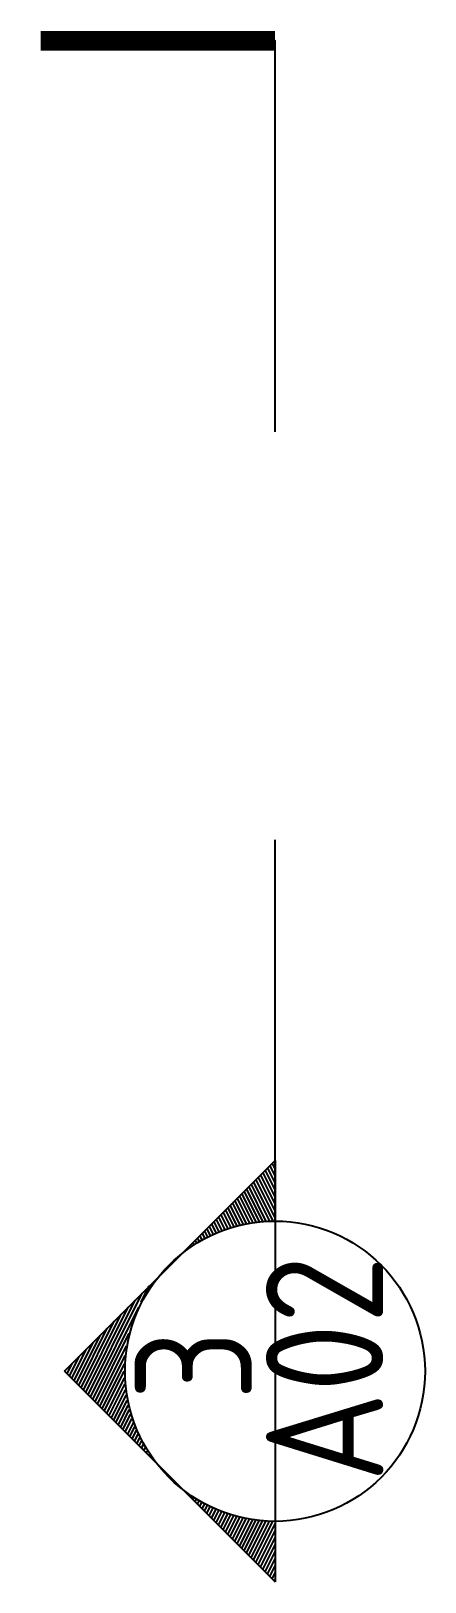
# Model space of a CAD drawing. Header units: millimetres. Extents: x -606 to 403, y -2396 to 1570.
import ezdxf

# ---------------------------------------------------------------- set-up
doc = ezdxf.new("R2010")
doc.units = ezdxf.units.MM
doc.styles.add('国标', font='gbenor.shx', dxfattribs={"bigfont": 'gbcbig.shx'})

msp = doc.modelspace()

# ---------------------------------------------------------------- linework, layer by layer
at = {"color": 4}
for p, q in [((-520.4, -1857.3), (18.6, -1318.3)), ((-7.1, -1344), (18.6, -1395.4)), ((-1.1, -1338), (18.6, -1377.5)), ((4.8, -1332), (18.6, -1359.6)), ((10.8, -1326.1), (18.6, -1341.7)), ((16.8, -1320.1), (18.6, -1323.8)), ((18.6, -1318.3), (18.6, -2396.3)), ((-48.8, -1385.7), (-4.7, -1474)), ((-42.9, -1379.7), (4, -1473.6)), ((-36.9, -1373.8), (12.8, -1473.3)), ((-31, -1367.8), (18.6, -1466.9)), ((-25, -1361.8), (18.6, -1449.1)), ((-19, -1355.9), (18.6, -1431.2)), ((-13.1, -1349.9), (18.6, -1413.3)), ((-90.6, -1427.4), (-63.3, -1482.1)), ((-84.6, -1421.5), (-55.2, -1480.4)), ((-78.7, -1415.5), (-47, -1478.9)), ((-72.7, -1409.6), (-38.7, -1477.6)), ((-66.7, -1403.6), (-30.3, -1476.4)), ((-60.8, -1397.6), (-21.9, -1475.4)), ((-54.8, -1391.7), (-13.3, -1474.6)), ((-126.4, -1463.2), (-110.2, -1495.5)), ((-120.4, -1457.3), (-102.6, -1492.9)), ((-114.4, -1451.3), (-94.9, -1490.4)), ((-108.5, -1445.3), (-87.1, -1488.1)), ((-102.5, -1439.4), (-79.2, -1486)), ((-96.5, -1433.4), (-71.3, -1484)), ((-168.1, -1505), (-161.5, -1518.1)), ((-162.1, -1499), (-154.4, -1514.5)), ((-156.2, -1493), (-147.2, -1510.9)), ((-150.2, -1487.1), (-140, -1507.6)), ((-144.3, -1481.1), (-132.6, -1504.3)), ((-138.3, -1475.1), (-125.2, -1501.2)), ((-132.3, -1469.2), (-117.8, -1498.3)), ((-209.8, -1546.7), (-209.1, -1548.1)), ((-203.9, -1540.7), (-202.6, -1543.4)), ((-197.9, -1534.8), (-195.9, -1538.8)), ((-192, -1528.8), (-189.2, -1534.4)), ((-186, -1522.9), (-182.4, -1530.1)), ((-180, -1516.9), (-175.5, -1526)), ((-174.1, -1510.9), (-168.5, -1522)), ((-454.3, -1923.3), (-321.4, -1657.3)), ((-324.1, -1680.7), (-303.4, -1639.3)), ((-466.2, -1911.4), (-357.3, -1693.4)), ((-460.3, -1917.3), (-339.3, -1675.4)), ((-448.3, -1929.2), (-330.3, -1693.1)), ((-478.2, -1899.5), (-393.2, -1729.5)), ((-472.2, -1905.4), (-375.2, -1711.5)), ((-496.1, -1881.6), (-447.1, -1783.6)), ((-490.1, -1887.6), (-429.1, -1765.6)), ((-484.1, -1893.5), (-411.2, -1747.5)), ((-442.4, -1935.2), (-354.9, -1760.3)), ((-508, -1869.7), (-483, -1819.7)), ((-502, -1875.7), (-465, -1801.7)), ((-436.4, -1941.2), (-361.9, -1792.1)), ((-430.4, -1947.1), (-365.4, -1817)), ((-520.4, -1857.3), (18.6, -2396.3)), ((-519.9, -1857.8), (-518.9, -1855.8)), ((-514, -1863.7), (-501, -1837.7)), ((-424.5, -1953.1), (-367.1, -1838.2)), ((-418.5, -1959), (-367.5, -1857.1)), ((-412.5, -1965), (-367.2, -1874.3)), ((-406.6, -1970.9), (-366.2, -1890.1)), ((-400.6, -1976.9), (-364.6, -1904.9)), ((-394.6, -1982.8), (-362.6, -1918.8)), ((-388.7, -1988.8), (-360.2, -1932)), ((-382.7, -1994.8), (-357.5, -1944.5)), ((-376.7, -2000.7), (-354.6, -1956.4)), ((-370.8, -2006.7), (-351.3, -1967.8)), ((-364.8, -2012.6), (-347.8, -1978.7)), ((-358.8, -2018.6), (-344.2, -1989.2)), ((-352.9, -2024.5), (-340.3, -1999.4)), ((-346.9, -2030.5), (-336.2, -2009.1)), ((-340.9, -2036.4), (-332, -2018.6)), ((-335, -2042.4), (-327.6, -2027.7)), ((-329, -2048.4), (-323.1, -2036.5)), ((-323, -2054.3), (-318.4, -2045.1)), ((-317, -2060.3), (-313.6, -2053.4)), ((-311.1, -2066.2), (-308.7, -2061.4)), ((-305.1, -2072.2), (-303.6, -2069.2)), ((-299.1, -2078.1), (-298.5, -2076.8)), ((-209.8, -2167.9), (-209.1, -2166.5)), ((-203.9, -2173.8), (-202.6, -2171.2)), ((-197.9, -2179.8), (-195.9, -2175.8)), ((-192, -2185.8), (-189.2, -2180.2)), ((-186, -2191.7), (-182.4, -2184.5)), ((-180, -2197.7), (-175.5, -2188.6)), ((-174.1, -2203.6), (-168.5, -2192.6)), ((-168.1, -2209.6), (-161.5, -2196.4)), ((-162.1, -2215.6), (-154.4, -2200.1)), ((-156.2, -2221.5), (-147.2, -2203.6)), ((-150.2, -2227.5), (-140, -2207)), ((-144.3, -2233.5), (-132.6, -2210.2)), ((-138.3, -2239.4), (-125.2, -2213.3)), ((-132.3, -2245.4), (-117.8, -2216.3)), ((-126.4, -2251.4), (-110.2, -2219)), ((-120.4, -2257.3), (-102.6, -2221.7)), ((-114.4, -2263.3), (-94.9, -2224.1)), ((-108.5, -2269.2), (-87.1, -2226.5)), ((-102.5, -2275.2), (-79.2, -2228.6)), ((-96.5, -2281.2), (-71.3, -2230.6)), ((-90.6, -2287.1), (-63.3, -2232.5)), ((-84.6, -2293.1), (-55.2, -2234.1)), ((-78.7, -2299.1), (-47, -2235.6)), ((-72.7, -2305), (-38.7, -2237)), ((-66.7, -2311), (-30.3, -2238.2)), ((-60.8, -2316.9), (-21.9, -2239.1)), ((-54.8, -2322.9), (-13.3, -2240)), ((-48.8, -2328.9), (-4.7, -2240.6)), ((-42.9, -2334.8), (4, -2241)), ((-36.9, -2340.8), (12.8, -2241.2)), ((-31, -2346.8), (18.6, -2247.6)), ((-25, -2352.7), (18.6, -2265.5)), ((-19, -2358.7), (18.6, -2283.4)), ((-13.1, -2364.7), (18.6, -2301.3)), ((-7.1, -2370.6), (18.6, -2319.2)), ((-1.1, -2376.6), (18.6, -2337.1)), ((4.8, -2382.5), (18.6, -2355)), ((10.8, -2388.5), (18.6, -2372.9)), ((16.8, -2394.5), (18.6, -2390.8))]:
    msp.add_line(p, q, dxfattribs=at)
at = {"color": 4, "const_width": 50}
msp.add_lwpolyline([(-581.4, 1545.4), (18.6, 1545.4)], dxfattribs=at)
at = {"color": 4}
for points in [[(18.6, 545.4), (18.6, 1545.4), (-581.4, 1545.4)], [(18.6, -1473.3), (18.6, -498.3)]]:
    msp.add_lwpolyline(points, dxfattribs=at)
msp.add_circle((18.6, -1857.3), 384, dxfattribs=at)

# ---------------------------------------------------------------- texts
at = {"color": 0, "style": '国标'}
for s, p in [('A02', (295.4, -2140.8)), ('3', (-40, -1931.3))]:
    msp.add_text(s, height=300, rotation=90, dxfattribs=at).set_placement(p)

doc.saveas('drawing.dxf')
